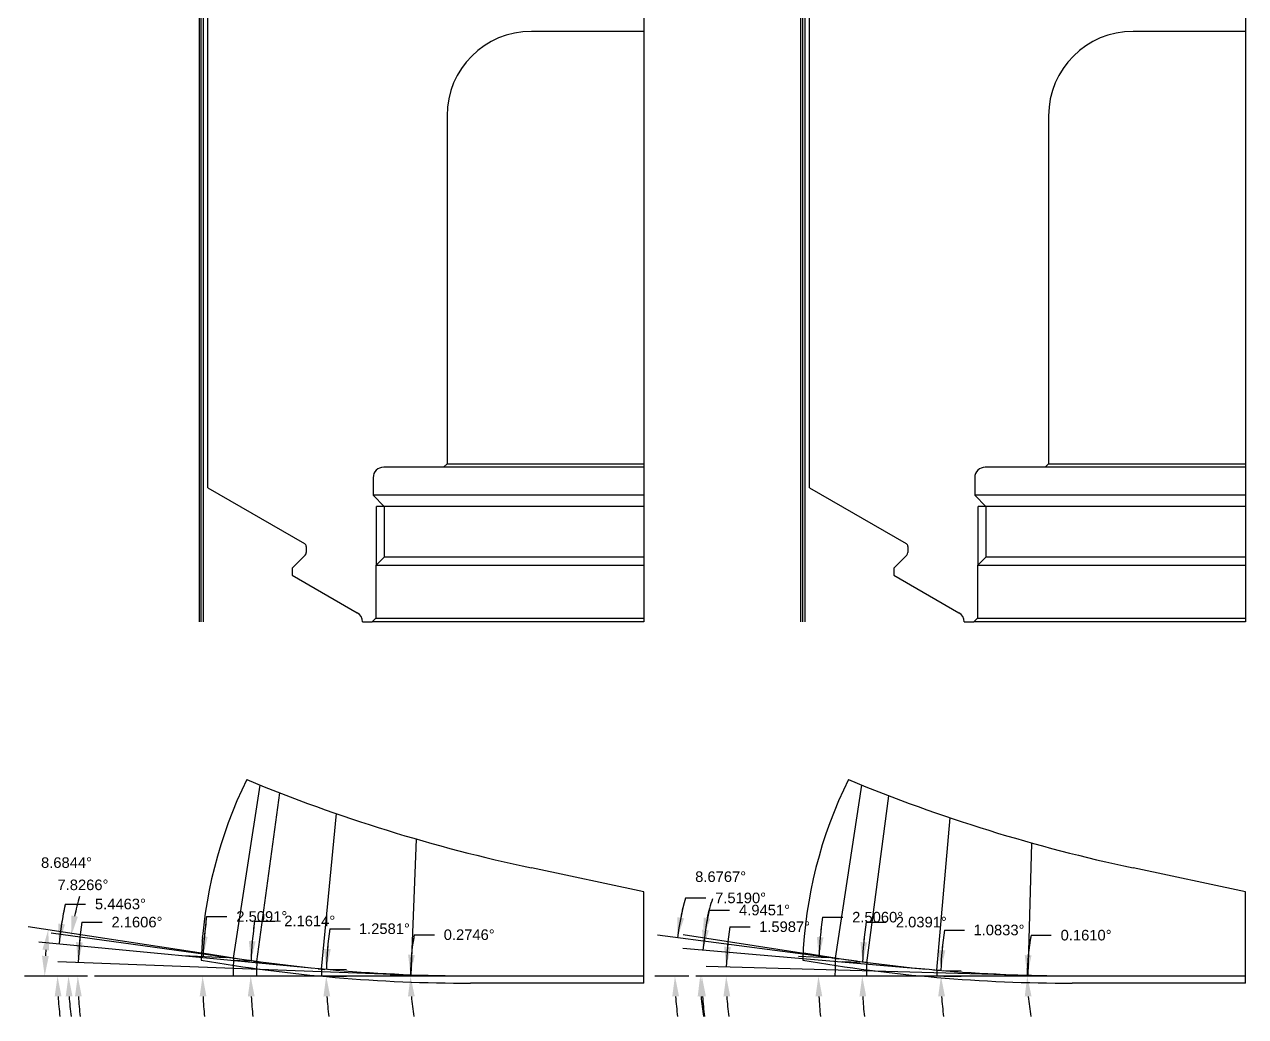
# Model space of a CAD drawing. Header units: inches. Extents: x 104.6 to 187.1, y -21.1 to -6.8.
# Drawn here: x 134.04 to 144.89, y -21.06 to -12.24 of the extents above; entities that cross this region are included whole.
import ezdxf

# ---------------------------------------------------------------- set-up
doc = ezdxf.new("R2010")
doc.units = ezdxf.units.IN
doc.header["$MEASUREMENT"] = 0
doc.header["$PDMODE"] = 35
doc.layers.get('Defpoints').update_dxf_attribs({"color": 10})
doc.layers.add('Blade_5', color=7, linetype='Continuous', true_color=0x0066cc)
doc.layers.add('Blade_6', color=7, linetype='Continuous', true_color=0xc880f5)
doc.styles.get("Standard").update_dxf_attribs({"font": 'arial.ttf'})
doc.dimstyles.get("Standard").update_dxf_attribs({"dimtxt": 0.09375, "dimasz": 0.18, "dimexe": 0.18, "dimexo": 0.0625, "dimgap": 0.09, "dimtad": 0, "dimtih": 1, "dimtoh": 1, "dimdec": 4, "dimzin": 0, "dimdsep": 46, "dimtxsty": 'Standard', "dimcen": 0.09, "dimadec": 4, "dimazin": 0, "dimtfac": 1, "dimtdec": 4, "dimtofl": 0, "dimtmove": 0, "dimatfit": 3, "dimfxl": 1, "dimtolj": 1, "dimtzin": 0, "dimarcsym": 0})

# ---------------------------------------------------------------- blocks, each defined once
blk = doc.blocks.new('*D139')
at = {"layer": 'Blade_5', "color": 0, "lineweight": -2, "transparency": 16777216}
for p, q in [((134.55, -20.217), (134.73, -20.217)), ((137.385, -20.684), (134.337, -20.569)), ((134.599, -20.697), (134.334, -20.697))]:
    blk.add_line(p, q, dxfattribs=at)
for start, end in [(171.4409, 177.8394), (171.4434, 174.6414), (183.198, 186.396)]:
    blk.add_arc((137.74, -20.697), 3.225, start, end, dxfattribs=at)
at = {"layer": 'Blade_5', "color": 0, "transparency": 16777216}
for points in [[(134.558, -20.398), (134.498, -20.394), (134.517, -20.575)], [(134.489, -20.878), (134.549, -20.876), (134.514, -20.697)]]:
    blk.add_solid(points, dxfattribs=at)
at = {"layer": 'Defpoints', "color": 0, "transparency": 16777216}
for p in [(134.515, -20.656), (134.661, -20.697), (137.447, -20.686), (137.507, -20.688), (138.002, -20.697)]:
    blk.add_point(p, dxfattribs=at)
at = {"layer": 'Blade_5', "color": 0, "transparency": 16777216, "insert": (135.04, -20.217), "char_height": 0.09375, "attachment_point": 5}
blk.add_mtext('\\A1;2.1606°', dxfattribs=at)
blk = doc.blocks.new('*D140')
at = {"layer": 'Blade_5', "color": 0, "lineweight": -2, "transparency": 16777216}
for p, q in [((134.403, -20.056), (134.583, -20.056)), ((136.588, -20.625), (134.168, -20.395)), ((134.599, -20.697), (134.154, -20.697))]:
    blk.add_line(p, q, dxfattribs=at)
for start, end in [(167.6868, 174.5537), (167.6899, 171.1218), (183.4319, 186.8638)]:
    blk.add_arc((137.34, -20.697), 3.006, start, end, dxfattribs=at)
at = {"layer": 'Blade_5', "color": 0, "transparency": 16777216}
for points in [[(134.4, -20.237), (134.34, -20.229), (134.348, -20.412)], [(134.309, -20.878), (134.369, -20.876), (134.334, -20.697)]]:
    blk.add_solid(points, dxfattribs=at)
at = {"layer": 'Defpoints', "color": 0, "transparency": 16777216}
for p in [(134.336, -20.602), (134.661, -20.697), (136.65, -20.631), (136.71, -20.637), (138.002, -20.697)]:
    blk.add_point(p, dxfattribs=at)
at = {"layer": 'Blade_5', "color": 0, "transparency": 16777216, "insert": (134.893, -20.056), "char_height": 0.09375, "attachment_point": 5}
blk.add_mtext('\\A1;5.4463°', dxfattribs=at)
blk = doc.blocks.new('*D141')
at = {"layer": 'Blade_5', "color": 0, "lineweight": -2, "transparency": 16777216}
for p, q in [((136.013, -20.555), (134.277, -20.316)), ((134.599, -20.697), (134.251, -20.697))]:
    blk.add_line(p, q, dxfattribs=at)
for start, end in [(164.2941, 168.2338), (183.9396, 187.8793)]:
    blk.add_arc((137.049, -20.697), 2.618, start, end, dxfattribs=at)
at = {"layer": 'Blade_5', "color": 0, "transparency": 16777216}
for points in [[(134.515, -20.168), (134.456, -20.158), (134.455, -20.34)], [(134.407, -20.878), (134.467, -20.876), (134.431, -20.697)]]:
    blk.add_solid(points, dxfattribs=at)
at = {"layer": 'Defpoints', "color": 0, "transparency": 16777216}
for p in [(134.433, -20.578), (136.075, -20.563), (136.134, -20.571), (134.661, -20.697), (138.002, -20.697)]:
    blk.add_point(p, dxfattribs=at)
at = {"layer": 'Blade_5', "color": 0, "transparency": 16777216, "insert": (134.56, -19.886), "char_height": 0.09375, "attachment_point": 5}
blk.add_mtext('\\A1;7.8266°', dxfattribs=at)
blk = doc.blocks.new('*D142')
at = {"layer": 'Blade_5', "color": 0, "lineweight": -2, "transparency": 16777216}
for p, q in [((137.503, -20.329), (137.683, -20.329)), ((137.415, -20.687), (137.29, -20.686)), ((137.415, -20.697), (137.29, -20.697))]:
    blk.add_line(p, q, dxfattribs=at)
for start, end in [(169.7702, 179.7254), (169.7796, 174.7525), (184.9729, 189.9458)]:
    blk.add_arc((139.545, -20.697), 2.075, start, end, dxfattribs=at)
at = {"layer": 'Blade_5', "color": 0, "transparency": 16777216}
for points in [[(137.509, -20.509), (137.449, -20.506), (137.47, -20.687)], [(137.448, -20.878), (137.508, -20.876), (137.47, -20.697)]]:
    blk.add_solid(points, dxfattribs=at)
at = {"layer": 'Defpoints', "color": 0, "transparency": 16777216}
for p in [(137.47, -20.694), (137.477, -20.687), (137.477, -20.697), (139.545, -20.697)]:
    blk.add_point(p, dxfattribs=at)
at = {"layer": 'Blade_5', "color": 0, "transparency": 16777216, "insert": (137.992, -20.329), "char_height": 0.09375, "attachment_point": 5}
blk.add_mtext('\\A1;0.2746°', dxfattribs=at)
blk = doc.blocks.new('*D143')
at = {"layer": 'Blade_5', "color": 0, "lineweight": -2, "transparency": 16777216}
for p, q in [((136.753, -20.276), (136.933, -20.276)), ((136.741, -20.697), (136.901, -20.697)), ((136.742, -20.635), (136.902, -20.639))]:
    blk.add_line(p, q, dxfattribs=at)
for start, end in [(171.4311, 178.7419), (171.4348, 175.0883), (183.6535, 187.3071)]:
    blk.add_arc((139.545, -20.697), 2.823, start, end, dxfattribs=at)
at = {"layer": 'Blade_5', "color": 0, "transparency": 16777216}
for points in [[(136.762, -20.457), (136.702, -20.454), (136.722, -20.635)], [(136.697, -20.878), (136.757, -20.876), (136.721, -20.697)]]:
    blk.add_solid(points, dxfattribs=at)
at = {"layer": 'Defpoints', "color": 0, "transparency": 16777216}
for p in [(136.679, -20.697), (136.68, -20.634), (136.721, -20.676), (139.545, -20.697)]:
    blk.add_point(p, dxfattribs=at)
at = {"layer": 'Blade_5', "color": 0, "transparency": 16777216, "insert": (137.238, -20.276), "char_height": 0.09375, "attachment_point": 5}
blk.add_mtext('\\A1;1.2581°', dxfattribs=at)
blk = doc.blocks.new('*D144')
at = {"layer": 'Blade_5', "color": 0, "lineweight": -2, "transparency": 16777216}
for p, q in [((136.085, -20.207), (136.265, -20.207)), ((136.042, -20.565), (135.873, -20.558)), ((136.04, -20.697), (135.87, -20.697))]:
    blk.add_line(p, q, dxfattribs=at)
for start, end in [(171.9333, 177.8386), (171.9352, 174.8869), (182.9517, 185.9034)]:
    blk.add_arc((139.545, -20.697), 3.494, start, end, dxfattribs=at)
at = {"layer": 'Blade_5', "color": 0, "transparency": 16777216}
for points in [[(136.094, -20.387), (136.034, -20.384), (136.053, -20.565)], [(136.025, -20.878), (136.085, -20.876), (136.05, -20.697)]]:
    blk.add_solid(points, dxfattribs=at)
at = {"layer": 'Defpoints', "color": 0, "transparency": 16777216}
for p in [(136.105, -20.567), (136.05, -20.653), (136.102, -20.697), (139.545, -20.697)]:
    blk.add_point(p, dxfattribs=at)
at = {"layer": 'Blade_5', "color": 0, "transparency": 16777216, "insert": (136.575, -20.207), "char_height": 0.09375, "attachment_point": 5}
blk.add_mtext('\\A1;2.1614°', dxfattribs=at)
blk = doc.blocks.new('*D155')
at = {"layer": 'Blade_6', "color": 0, "lineweight": -2, "transparency": 16777216}
for p, q in [((140.309, -20.258), (140.489, -20.258)), ((142.867, -20.689), (140.096, -20.612))]:
    blk.add_line(p, q, dxfattribs=at)
for start, end in [(171.2309, 178.4013), (171.2344, 174.8179), (183.5835, 187.1669)]:
    blk.add_arc((143.153, -20.697), 2.878, start, end, dxfattribs=at)
at = {"layer": 'Blade_6', "color": 0, "transparency": 16777216}
for points in [[(140.317, -20.439), (140.257, -20.435), (140.276, -20.617)], [(140.251, -20.878), (140.311, -20.876), (140.275, -20.697)]]:
    blk.add_solid(points, dxfattribs=at)
at = {"layer": 'Defpoints', "color": 0, "transparency": 16777216}
for p in [(140.007, -20.697), (140.275, -20.67), (142.929, -20.691), (142.989, -20.692), (143.348, -20.697)]:
    blk.add_point(p, dxfattribs=at)
at = {"layer": 'Blade_6', "color": 0, "transparency": 16777216, "insert": (140.794, -20.258), "char_height": 0.09375, "attachment_point": 5}
blk.add_mtext('\\A1;1.5987°', dxfattribs=at)
blk = doc.blocks.new('*D156')
at = {"layer": 'Blade_6', "color": 0, "lineweight": -2, "transparency": 16777216}
for p, q in [((140.124, -20.11), (140.304, -20.11)), ((142.054, -20.637), (139.89, -20.45))]:
    blk.add_line(p, q, dxfattribs=at)
for start, end in [(167.3719, 175.0549), (167.3762, 171.2155), (183.8394, 187.6787)]:
    blk.add_arc((142.746, -20.697), 2.687, start, end, dxfattribs=at)
at = {"layer": 'Blade_6', "color": 0, "transparency": 16777216}
for points in [[(140.121, -20.29), (140.061, -20.283), (140.069, -20.465)], [(140.035, -20.878), (140.095, -20.876), (140.059, -20.697)]]:
    blk.add_solid(points, dxfattribs=at)
at = {"layer": 'Defpoints', "color": 0, "transparency": 16777216}
for p in [(140.007, -20.697), (140.06, -20.62), (142.117, -20.643), (142.176, -20.648), (143.348, -20.697)]:
    blk.add_point(p, dxfattribs=at)
at = {"layer": 'Blade_6', "color": 0, "transparency": 16777216, "insert": (140.616, -20.11), "char_height": 0.09375, "attachment_point": 5}
blk.add_mtext('\\A1;4.9451°', dxfattribs=at)
blk = doc.blocks.new('*D157')
at = {"layer": 'Blade_6', "color": 0, "lineweight": -2, "transparency": 16777216}
for p, q in [((139.914, -20.002), (140.094, -20.002)), ((141.432, -20.565), (139.664, -20.332)), ((139.944, -20.697), (139.64, -20.697))]:
    blk.add_line(p, q, dxfattribs=at)
for start, end in [(164.5795, 172.481), (164.5842, 168.5326), (183.9484, 187.8969)]:
    blk.add_arc((142.432, -20.697), 2.613, start, end, dxfattribs=at)
at = {"layer": 'Blade_6', "color": 0, "transparency": 16777216}
for points in [[(139.901, -20.183), (139.842, -20.173), (139.842, -20.355)], [(139.796, -20.878), (139.856, -20.876), (139.82, -20.697)]]:
    blk.add_solid(points, dxfattribs=at)
at = {"layer": 'Defpoints', "color": 0, "transparency": 16777216}
for p in [(139.822, -20.583), (141.494, -20.573), (141.554, -20.581), (140.007, -20.697), (143.348, -20.697)]:
    blk.add_point(p, dxfattribs=at)
at = {"layer": 'Blade_6', "color": 0, "transparency": 16777216, "insert": (140.403, -20.002), "char_height": 0.09375, "attachment_point": 5}
blk.add_mtext('\\A1;7.5190°', dxfattribs=at)
blk = doc.blocks.new('*D158')
at = {"layer": 'Blade_6', "color": 0, "lineweight": -2, "transparency": 16777216}
for p, q in [((142.984, -20.333), (143.164, -20.333)), ((142.897, -20.691), (142.77, -20.691)), ((142.897, -20.697), (142.77, -20.697))]:
    blk.add_line(p, q, dxfattribs=at)
for start, end in [(169.1939, 179.839), (169.2054, 174.5222), (185.3168, 190.6336)]:
    blk.add_arc((144.89, -20.697), 1.94, start, end, dxfattribs=at)
at = {"layer": 'Blade_6', "color": 0, "transparency": 16777216}
for points in [[(142.988, -20.513), (142.928, -20.51), (142.95, -20.692)], [(142.928, -20.878), (142.988, -20.875), (142.95, -20.697)]]:
    blk.add_solid(points, dxfattribs=at)
at = {"layer": 'Defpoints', "color": 0, "transparency": 16777216}
for p in [(142.95, -20.695), (142.959, -20.692), (142.959, -20.697), (144.89, -20.697)]:
    blk.add_point(p, dxfattribs=at)
at = {"layer": 'Blade_6', "color": 0, "transparency": 16777216, "insert": (143.473, -20.333), "char_height": 0.09375, "attachment_point": 5}
blk.add_mtext('\\A1;0.1610°', dxfattribs=at)
blk = doc.blocks.new('*D159')
at = {"layer": 'Blade_6', "color": 0, "lineweight": -2, "transparency": 16777216}
for p, q in [((142.214, -20.287), (142.394, -20.287)), ((142.208, -20.697), (142.363, -20.697)), ((142.209, -20.646), (142.363, -20.649))]:
    blk.add_line(p, q, dxfattribs=at)
for start, end in [(171.2915, 178.9167), (171.2957, 175.1062), (183.8105, 187.621)]:
    blk.add_arc((144.89, -20.697), 2.707, start, end, dxfattribs=at)
at = {"layer": 'Blade_6', "color": 0, "transparency": 16777216}
for points in [[(142.223, -20.468), (142.163, -20.464), (142.183, -20.646)], [(142.159, -20.878), (142.219, -20.876), (142.183, -20.697)]]:
    blk.add_solid(points, dxfattribs=at)
at = {"layer": 'Defpoints', "color": 0, "transparency": 16777216}
for p in [(142.146, -20.645), (142.146, -20.697), (142.183, -20.68), (144.89, -20.697)]:
    blk.add_point(p, dxfattribs=at)
at = {"layer": 'Blade_6', "color": 0, "transparency": 16777216, "insert": (142.699, -20.287), "char_height": 0.09375, "attachment_point": 5}
blk.add_mtext('\\A1;1.0833°', dxfattribs=at)
blk = doc.blocks.new('*D160')
at = {"layer": 'Blade_6', "color": 0, "lineweight": -2, "transparency": 16777216}
for p, q in [((141.518, -20.217), (141.698, -20.217)), ((141.462, -20.575), (141.307, -20.569)), ((141.459, -20.697), (141.304, -20.697))]:
    blk.add_line(p, q, dxfattribs=at)
for start, end in [(171.9015, 177.9609), (171.9036, 174.9322), (183.0286, 186.0573)]:
    blk.add_arc((144.89, -20.697), 3.406, start, end, dxfattribs=at)
at = {"layer": 'Blade_6', "color": 0, "transparency": 16777216}
for points in [[(141.528, -20.398), (141.468, -20.394), (141.486, -20.576)], [(141.459, -20.878), (141.519, -20.876), (141.484, -20.697)]]:
    blk.add_solid(points, dxfattribs=at)
at = {"layer": 'Defpoints', "color": 0, "transparency": 16777216}
for p in [(141.524, -20.577), (141.485, -20.657), (141.522, -20.697), (144.89, -20.697)]:
    blk.add_point(p, dxfattribs=at)
at = {"layer": 'Blade_6', "color": 0, "transparency": 16777216, "insert": (142.009, -20.217), "char_height": 0.09375, "attachment_point": 5}
blk.add_mtext('\\A1;2.0391°', dxfattribs=at)
blk = doc.blocks.new('*D170')
at = {"layer": 'Blade_5', "color": 0, "lineweight": -2, "transparency": 16777216}
for p, q in [((135.807, -20.523), (134.073, -20.258)), ((134.599, -20.697), (134.04, -20.697))]:
    blk.add_line(p, q, dxfattribs=at)
blk.add_arc((136.944, -20.697), 2.724, 175.1021, 176.2136, dxfattribs=at)
at = {"layer": 'Blade_5', "color": 0, "transparency": 16777216}
for points in [[(134.2, -20.461), (134.26, -20.468), (134.251, -20.286)], [(134.256, -20.518), (134.196, -20.516), (134.22, -20.697)]]:
    blk.add_solid(points, dxfattribs=at)
at = {"layer": 'Defpoints', "color": 0, "transparency": 16777216}
for p in [(134.223, -20.559), (135.868, -20.533), (135.928, -20.542), (134.661, -20.697), (138.002, -20.697)]:
    blk.add_point(p, dxfattribs=at)
at = {"layer": 'Blade_5', "color": 0, "transparency": 16777216, "insert": (134.414, -19.688), "char_height": 0.09375, "attachment_point": 5}
blk.add_mtext('\\A1;8.6844°', dxfattribs=at)
blk = doc.blocks.new('*D171')
at = {"layer": 'Blade_5', "color": 0, "lineweight": -2, "transparency": 16777216}
for p, q in [((135.659, -20.167), (135.839, -20.167)), ((135.836, -20.534), (135.447, -20.517)), ((135.832, -20.697), (135.443, -20.697))]:
    blk.add_line(p, q, dxfattribs=at)
for start, end in [(172.2298, 177.4909), (172.2312, 174.861), (182.6299, 185.2597)]:
    blk.add_arc((139.545, -20.697), 3.922, start, end, dxfattribs=at)
at = {"layer": 'Blade_5', "color": 0, "transparency": 16777216}
for points in [[(135.668, -20.348), (135.609, -20.344), (135.626, -20.525)], [(135.597, -20.878), (135.657, -20.876), (135.623, -20.697)]]:
    blk.add_solid(points, dxfattribs=at)
at = {"layer": 'Defpoints', "color": 0, "transparency": 16777216}
for p in [(135.898, -20.537), (135.623, -20.64), (135.895, -20.697), (139.545, -20.697)]:
    blk.add_point(p, dxfattribs=at)
at = {"layer": 'Blade_5', "color": 0, "transparency": 16777216, "insert": (136.149, -20.167), "char_height": 0.09375, "attachment_point": 5}
blk.add_mtext('\\A1;2.5091°', dxfattribs=at)
blk = doc.blocks.new('*D175')
at = {"layer": 'Blade_6', "color": 0, "lineweight": -2, "transparency": 16777216}
blk.add_line((141.154, -20.524), (139.892, -20.331), dxfattribs=at)
for start, end in [(162.1382, 166.7307), (184.5926, 189.1851)]:
    blk.add_arc((142.291, -20.697), 2.246, start, end, dxfattribs=at)
at = {"layer": 'Blade_6', "color": 0, "transparency": 16777216}
for points in [[(140.134, -20.187), (140.075, -20.176), (140.07, -20.358)], [(140.022, -20.878), (140.081, -20.876), (140.044, -20.697)]]:
    blk.add_solid(points, dxfattribs=at)
at = {"layer": 'Defpoints', "color": 0, "transparency": 16777216}
for p in [(140.047, -20.584), (141.216, -20.533), (141.275, -20.542), (140.007, -20.697), (143.348, -20.697)]:
    blk.add_point(p, dxfattribs=at)
at = {"layer": 'Blade_6', "color": 0, "transparency": 16777216, "insert": (140.226, -19.813), "char_height": 0.09375, "attachment_point": 5}
blk.add_mtext('\\A1;8.6767°', dxfattribs=at)
blk = doc.blocks.new('*D176')
at = {"layer": 'Blade_6', "color": 0, "lineweight": -2, "transparency": 16777216}
for p, q in [((141.131, -20.173), (141.311, -20.173)), ((141.183, -20.535), (140.919, -20.523)), ((141.179, -20.697), (140.915, -20.697))]:
    blk.add_line(p, q, dxfattribs=at)
for start, end in [(172.0571, 177.494), (172.0587, 174.7763), (182.7177, 185.4354)]:
    blk.add_arc((144.89, -20.697), 3.795, start, end, dxfattribs=at)
at = {"layer": 'Blade_6', "color": 0, "transparency": 16777216}
for points in [[(141.14, -20.353), (141.081, -20.349), (141.098, -20.531)], [(141.069, -20.878), (141.129, -20.876), (141.095, -20.697)]]:
    blk.add_solid(points, dxfattribs=at)
at = {"layer": 'Defpoints', "color": 0, "transparency": 16777216}
for p in [(141.245, -20.537), (141.095, -20.642), (141.242, -20.697), (144.89, -20.697)]:
    blk.add_point(p, dxfattribs=at)
at = {"layer": 'Blade_6', "color": 0, "transparency": 16777216, "insert": (141.621, -20.173), "char_height": 0.09375, "attachment_point": 5}
blk.add_mtext('\\A1;2.5060°', dxfattribs=at)

msp = doc.modelspace()

# ---------------------------------------------------------------- linework, layer by layer
for p, q in [((135.6271, -9.04696), (135.6271, -17.54696)), ((139.5446, -9.04696), (139.5446, -17.54696)), ((140.97248, -9.04696), (140.97248, -17.54696)), ((144.88998, -9.04696), (144.88998, -17.54696)), ((135.6696, -16.35428), (135.6696, -11.41678)), ((141.01498, -16.35428), (141.01498, -11.41678)), ((139.5446, -12.29696), (138.5446, -12.29696)), ((144.88998, -12.29696), (143.88998, -12.29696)), ((137.7946, -13.04696), (137.7946, -16.14071)), ((143.13998, -13.04696), (143.13998, -16.14071)), ((137.7946, -16.14071), (137.76335, -16.17196)), ((137.7946, -16.14071), (139.5446, -16.14071)), ((143.13998, -16.14071), (143.10873, -16.17196)), ((143.13998, -16.14071), (144.88998, -16.14071)), ((137.13835, -16.26571), (137.13835, -16.42196)), ((137.76335, -16.17196), (137.2321, -16.17196)), ((139.5446, -16.17196), (137.76335, -16.17196)), ((142.48373, -16.26571), (142.48373, -16.42196)), ((143.10873, -16.17196), (142.57748, -16.17196)), ((144.88998, -16.17196), (143.10873, -16.17196)), ((135.6696, -16.35428), (136.52897, -16.85044)), ((141.01498, -16.35428), (141.87436, -16.85044)), ((139.5446, -16.42196), (137.13835, -16.42196)), ((137.13835, -16.42196), (137.23725, -16.52086)), ((144.88998, -16.42196), (142.48373, -16.42196)), ((142.48373, -16.42196), (142.58263, -16.52086)), ((137.23725, -16.52086), (137.1696, -16.52086)), ((137.1696, -17.03876), (137.1696, -16.52086)), ((139.5446, -16.52086), (137.23725, -16.52086)), ((137.23725, -16.52086), (137.23725, -16.97111)), ((142.58263, -16.52086), (142.51498, -16.52086)), ((142.51498, -17.03876), (142.51498, -16.52086)), ((144.88998, -16.52086), (142.58263, -16.52086)), ((142.58263, -16.52086), (142.58263, -16.97111)), ((136.5446, -16.8775), (136.5446, -16.93154)), ((141.88998, -16.8775), (141.88998, -16.93154)), ((136.53544, -16.95364), (136.4196, -17.06949)), ((137.23725, -16.97111), (137.1614, -17.04696)), ((139.5446, -16.97111), (137.23725, -16.97111)), ((141.88083, -16.95364), (141.76498, -17.06949)), ((142.58263, -16.97111), (142.50678, -17.04696)), ((144.88998, -16.97111), (142.58263, -16.97111)), ((136.4196, -17.06949), (136.4196, -17.13199)), ((136.4196, -17.13199), (136.99772, -17.46577)), ((139.5446, -17.04696), (137.1614, -17.04696)), ((137.1614, -17.04696), (137.1614, -17.51571)), ((141.76498, -17.06949), (141.76498, -17.13199)), ((141.76498, -17.13199), (142.34311, -17.46577)), ((144.88998, -17.04696), (142.50678, -17.04696)), ((142.50678, -17.04696), (142.50678, -17.51571)), ((137.0446, -17.54696), (137.13015, -17.54696)), ((137.1614, -17.51571), (137.13015, -17.54696)), ((139.5446, -17.54696), (137.13015, -17.54696)), ((137.1614, -17.51571), (139.5446, -17.51571)), ((142.38998, -17.54696), (142.47553, -17.54696)), ((142.50678, -17.51571), (142.47553, -17.54696)), ((144.88998, -17.54696), (142.47553, -17.54696)), ((142.50678, -17.51571), (144.88998, -17.51571)), ((139.5446, -19.947), (138.5446, -19.73444)), ((144.88998, -19.947), (143.88998, -19.73444)), ((139.5446, -20.697), (139.5446, -19.947)), ((144.88998, -20.697), (144.88998, -19.947)), ((139.5446, -20.7595), (139.5446, -20.697)), ((144.88998, -20.7595), (144.88998, -20.697)), ((139.5446, -20.7595), (138.0025, -20.7595)), ((144.88998, -20.7595), (143.34788, -20.7595))]:
    msp.add_line(p, q)
at = {"color": 5}
for p, q in [((135.5911, -10.50819), (135.5911, -17.54696)), ((135.6071, -10.50819), (135.6071, -17.54696)), ((140.93648, -10.50819), (140.93648, -17.54696)), ((140.95248, -10.50819), (140.95248, -17.54696))]:
    msp.add_line(p, q, dxfattribs=at)
at = {"color": 1}
for p, q in [((138.0025, -20.697), (134.66146, -20.697)), ((143.34788, -20.697), (140.00685, -20.697))]:
    msp.add_line(p, q, dxfattribs=at)
for points in [[(139.5446, -20.697), (138.0025, -20.697, -0.04296551), (135.62039, -20.49192)], [(144.88998, -20.697), (143.34788, -20.697, -0.04296551), (140.96578, -20.49192)]]:
    msp.add_lwpolyline(points, format="xyb")
for centre, radius, start, end in [((138.5446, -13.04696), 0.75, 90, 180), ((143.88998, -13.04696), 0.75, 90, 180), ((137.2321, -16.26571), 0.09375, 90, 180), ((142.57748, -16.26571), 0.09375, 90, 180), ((136.51335, -16.8775), 0.03125, 0, 60), ((141.85873, -16.8775), 0.03125, 0, 60), ((136.51335, -16.93154), 0.03125, 315, 0), ((141.85873, -16.93154), 0.03125, 315, 0), ((136.95085, -17.54696), 0.09375, 0, 60), ((142.29623, -17.54696), 0.09375, 0, 60), ((139.5446, -20.697), 3.9375, 153.658483, 177.911502), ((141.55931, -5.5513), 14.5, 247.523693, 258), ((144.88998, -20.697), 3.9375, 153.658483, 177.911502), ((146.9047, -5.5513), 14.5, 247.523693, 258), ((138.0025, -6.7595), 14, 260.159083, 270), ((143.34788, -6.7595), 14, 260.159083, 270)]:
    msp.add_arc(centre, radius, start, end)
at = {"layer": 'Blade_5'}
for p, q in [((135.89806, -20.53721), (136.1332, -18.99776)), ((136.10455, -20.56717), (136.31062, -19.068)), ((136.67965, -20.63408), (136.81143, -19.25194)), ((137.47704, -20.68709), (137.52265, -19.47808)), ((135.92772, -20.54174), (135.8684, -20.53268)), ((136.07483, -20.56308), (136.13427, -20.57125)), ((136.64978, -20.63123), (136.70951, -20.63692)), ((137.44706, -20.68596), (137.50702, -20.68822))]:
    msp.add_line(p, q, dxfattribs=at)
for radius, start in [(3.65003, 177.490903), (3.44249, 177.838614), (2.86564, 178.741882), (2.06758, 179.725415)]:
    msp.add_arc((139.5446, -20.697), radius, start, 180, dxfattribs=at)
at = {"layer": 'Blade_6'}
for p, q in [((141.24528, -20.53748), (141.48015, -18.99839)), ((141.5241, -20.57716), (141.72003, -19.09269)), ((142.14645, -20.64512), (142.26383, -19.28856)), ((142.95905, -20.69157), (142.99193, -19.5134)), ((141.21562, -20.53296), (141.27494, -20.54201)), ((141.55384, -20.58108), (141.49436, -20.57323)), ((142.17634, -20.6477), (142.11656, -20.64253)), ((142.98904, -20.69241), (142.92906, -20.69073))]:
    msp.add_line(p, q, dxfattribs=at)
for radius, start in [(3.64819, 177.494032), (3.36802, 177.960876), (2.74402, 178.916691), (1.93094, 179.839028)]:
    msp.add_arc((144.88998, -20.697), radius, start, 180, dxfattribs=at)

# ---------------------------------------------------------------- dimensions: what is measured, and where the dimension line sits
at = {"layer": 'Blade_5'}
for base, line1, line2, picture, middle in [((134.22343748, -20.55941635), ((138.00249533, -20.69699649), (134.66145842, -20.69699649)), ((135.92771635, -20.54173501), (135.86840424, -20.53267555)), '*D170', (134.4136389, -19.68816459)), ((134.4334708, -20.5778167), ((138.0024953, -20.6969965), (134.6614584, -20.6969965)), ((136.0748296, -20.5630798), (136.1342707, -20.5712503)), '*D141', (134.5596467, -19.8856164))]:
    dim = msp.add_angular_dim_2l(base=base, line1=line1, line2=line2, dimstyle='Standard', dxfattribs=at)
    dim.commit()
    dim.dimension.update_dxf_attribs({"geometry": picture, "text_midpoint": middle, "dimtype": 162})
for base, line1, line2, picture, middle in [((134.3355152, -20.6017802), ((138.0024953, -20.6969965), (134.6614584, -20.6969965)), ((136.6497847, -20.6312296), (136.7095138, -20.6369244)), '*D140', (134.8925557, -20.0560445)), ((134.514584, -20.656455), ((138.002495, -20.696996), (134.661458, -20.696996)), ((137.447059, -20.685957), (137.507016, -20.688219)), '*D139', (135.04046, -20.216972))]:
    dim = msp.add_angular_dim_2l(base=base, line1=line1, line2=line2, dimstyle='Standard', dxfattribs=at)
    dim.commit()
    dim.dimension.update_dxf_attribs({"geometry": picture, "text_midpoint": middle})
for base, p1, p2, picture, middle in [((135.62309, -20.63975), (135.89806, -20.53721), (135.89456, -20.697), '*D171', (136.14889, -20.16675)), ((136.05047, -20.65306), (136.10455, -20.56717), (136.1021, -20.697), '*D144', (136.57498, -20.20664)), ((136.72138, -20.67633), (136.67965, -20.63408), (136.67896, -20.697), '*D143', (137.23782, -20.27633)), ((137.47006, -20.69368), (137.47704, -20.68709), (137.47701, -20.697), '*D142', (137.99245, -20.32857))]:
    dim = msp.add_angular_dim_3p(base=base, center=(139.5446, -20.697), p1=p1, p2=p2, dimstyle='Standard', dxfattribs=at)
    dim.commit()
    dim.dimension.update_dxf_attribs({"geometry": picture, "text_midpoint": middle})
at = {"layer": 'Blade_6'}
dim = msp.add_angular_dim_2l(base=(140.0471479, -20.583656), line1=((143.3478832, -20.6969965), (140.0068462, -20.6969965)), line2=((141.2156234, -20.5329592), (141.2749367, -20.5420107)), dimstyle='Standard', dxfattribs=at)
dim.commit()
dim.dimension.update_dxf_attribs({"geometry": '*D175', "text_midpoint": (140.2256787, -19.8126896), "dimtype": 162})
for base, line2, picture, middle in [((139.8220472, -20.5827525), ((141.55384, -20.5810816), (141.4943559, -20.5732303)), '*D157', (140.4026248, -20.0023276)), ((140.0604687, -20.6197125), ((142.1763416, -20.6477036), (142.1165649, -20.6425315)), '*D156', (140.6156467, -20.1096253)), ((140.2750715, -20.6702251), ((142.9890381, -20.6924085), (142.9290614, -20.6907346)), '*D155', (140.7935926, -20.258164))]:
    dim = msp.add_angular_dim_2l(base=base, line1=((143.3478832, -20.6969965), (140.0068462, -20.6969965)), line2=line2, dimstyle='Standard', dxfattribs=at)
    dim.commit()
    dim.dimension.update_dxf_attribs({"geometry": picture, "text_midpoint": middle})
for base, center, p1, p2, picture, middle in [((141.095172, -20.641668), (144.889983, -20.696996), (141.24528, -20.537485), (141.241791, -20.696996), '*D176', (141.621389, -20.172552)), ((141.48458, -20.6566), (144.88998, -20.697), (141.5241, -20.57716), (141.52197, -20.697), '*D160', (142.00851, -20.21723)), ((142.18299, -20.67994), (144.88998, -20.697), (142.14645, -20.64512), (142.14596, -20.697), '*D159', (142.69914, -20.28713)), ((142.9495452, -20.6951793), (144.8899832, -20.6969965), (142.9590498, -20.6915715), (142.9590421, -20.6969965), '*D158', (143.4733642, -20.3331923))]:
    dim = msp.add_angular_dim_3p(base=base, center=center, p1=p1, p2=p2, dimstyle='Standard', dxfattribs=at)
    dim.commit()
    dim.dimension.update_dxf_attribs({"geometry": picture, "text_midpoint": middle})

doc.saveas('drawing.dxf')
